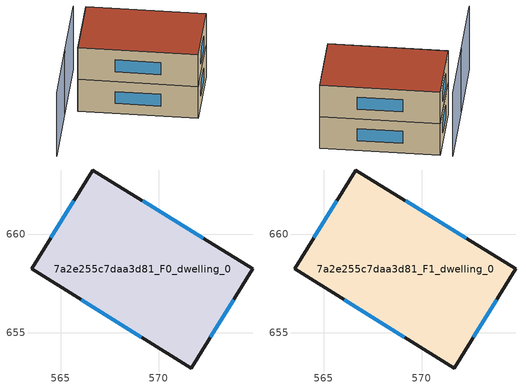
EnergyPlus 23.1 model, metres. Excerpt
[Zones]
7a2e255c7daa3d81_F0_dwelling_0
 floor ground (EU_floor_Construction): 574.81,658.25 571.66,653.19 563.52,658.26 566.65,663.29 z0
 wall outside (EU_wall_Construction): 563.52,658.26 571.66,653.19 574.81,658.25 566.65,663.29 563.52,658.26 z0:3
 window (EU_Window_Construction): 566.05,656.68 569.12,654.77 / 565.67,661.72 564.49,659.83 / 572.26,659.82 569.19,661.72 / 572.64,654.77 573.83,656.67 z0.93:2.07
7a2e255c7daa3d81_F1_dwelling_0
 floor to 7a2e255c7daa3d81_F0_dwelling_0 (EU_floor_Construction): 574.81,658.25 571.66,653.19 563.52,658.26 566.65,663.29 z3
 wall outside (EU_wall_Construction): 563.52,658.26 571.66,653.19 574.81,658.25 566.65,663.29 563.52,658.26 z3:6
 window (EU_Window_Construction): 566.05,656.68 569.12,654.77 / 565.67,661.72 564.49,659.83 / 572.26,659.82 569.19,661.72 / 572.64,654.77 573.83,656.67 z3.93:5.07
 roof outside (EU_roof_Construction): 571.66,653.19 574.81,658.25 566.65,663.29 563.52,658.26 z6
shading: 562.41,658.37 559.2,653.19 / 565.8,663.81 562.42,658.37 z0:6
[Building]
EU S2 Campaign: North Axis=0; Terrain=City; Solar Distribution=FullExterior
[Site:Location]
Montreal-Trudeau.Intl.AP: Latitude=45.4667; Longitude=-73.75; Time Zone=-5; Elevation=36
[SizingPeriod:WeatherFileDays]
AnnualSizingPeriod: Begin Month=1; Begin Day of Month=1; End Month=12; End Day of Month=31; Day of Week for Start Day=Monday; Use Weather File Daylight Saving Period=No; Use Weather File Rain and Snow Indicators=No
[MATERIAL]
EU_InternalMass_Material: Roughness=MediumRough; Thickness=0.1; Conductivity=1; Density=1800; Specific Heat=900; Thermal Absorptance=0.9; Solar Absorptance=0.7; Visible Absorptance=0.7
[MATERIAL:NOMASS] Roughness=MediumRough; Thermal Absorptance=0.9; Solar Absorptance=0.7; Visible Absorptance=0.7
Name | Thermal Resistance
EU_wall_NoMass; EU_floor_NoMass | 1.36485
EU_roof_NoMass | 2.55992
[WINDOWMATERIAL:SIMPLEGLAZINGSYSTEM]
EU_Window_SimpleGlazing: UFactor=3.92339; Solar Heat Gain Coefficient=0.8; Visible Transmittance=0.8
[CONSTRUCTION]
EU_wall_Construction: EU_wall_NoMass
EU_roof_Construction: EU_roof_NoMass
EU_floor_Construction: EU_floor_NoMass
EU_Window_Construction: EU_Window_SimpleGlazing
EU_InternalMass_Construction: EU_InternalMass_Material
[ZONE] Type=1; Multiplier=1; Ceiling Height=autocalculate; Volume=170.888; Floor Area=autocalculate; Part of Total Floor Area=Yes
7a2e255c7daa3d81_F0_dwelling_0; 7a2e255c7daa3d81_F1_dwelling_0
[INTERNALMASS] Construction=EU_InternalMass_Construction; Surface Area=56.9631
Name | Zone or ZoneList
7a2e255c7daa3d81_F0_dwelling_0_EU_InternalMass | 7a2e255c7daa3d81_F0_dwelling_0
7a2e255c7daa3d81_F1_dwelling_0_EU_InternalMass | 7a2e255c7daa3d81_F1_dwelling_0
[OTHEREQUIPMENT] Fuel Type=Electricity; Design Level Calculation Method=Watts/Area; Power per Zone Floor Area=1; Fraction Latent=0; Fraction Radiant=0; Fraction Lost=0; Carbon Dioxide Generation Rate=0; EndUse Subcategory=EU_Step8_InternalGains
Name | Zone or ZoneList or Space or SpaceList | Schedule
EU_Step8_InternalGain_7a2e255c7daa3d81_F0_dwelling_0_f000 | 7a2e255c7daa3d81_F0_dwelling_0 | EU_Step8_GainSchedule_7a2e255c7daa3d81_F0_dwelling_0_f000
EU_Step8_InternalGain_7a2e255c7daa3d81_F1_dwelling_0_f000 | 7a2e255c7daa3d81_F1_dwelling_0 | EU_Step8_GainSchedule_7a2e255c7daa3d81_F1_dwelling_0_f000
[ZONEVENTILATION:DESIGNFLOWRATE] Schedule=EU_AlwaysOn; Design Flow Rate Calculation Method=AirChanges/Hour; Air Changes per Hour=0.860309; Ventilation Type=Natural; Fan Pressure Rise=0; Fan Total Efficiency=1; Constant Term Coefficient=1; Temperature Term Coefficient=0; Velocity Term Coefficient=0; Velocity Squared Term Coefficient=0; Minimum Indoor Temperature=-100; Maximum Indoor Temperature=100; Delta Temperature=-100; Minimum Outdoor Temperature=-100; Maximum Outdoor Temperature=100; Maximum Wind Speed=40
Name | Zone or ZoneList or Space or SpaceList
EU_ConstantAir_7a2e255c7daa3d81_F0_dwelling_0 | 7a2e255c7daa3d81_F0_dwelling_0
EU_ConstantAir_7a2e255c7daa3d81_F1_dwelling_0 | 7a2e255c7daa3d81_F1_dwelling_0
[HVACTEMPLATE:THERMOSTAT] Constant Heating Setpoint=20; Constant Cooling Setpoint=50
EU_HeatOnly_7a2e255c7daa3d81_F0_dwelling_0; EU_HeatOnly_7a2e255c7daa3d81_F1_dwelling_0
[HVACTEMPLATE:ZONE:IDEALLOADSAIRSYSTEM] System Availability Schedule=EU_AlwaysOn; Maximum Heating Supply Air Temperature=50; Minimum Cooling Supply Air Temperature=13; Maximum Heating Supply Air Humidity Ratio=0.0156; Minimum Cooling Supply Air Humidity Ratio=0.0077; Heating Limit=NoLimit; Cooling Limit=NoLimit; Heating Availability Schedule=EU_AlwaysOn; Cooling Availability Schedule=EU_CoolingOff; Dehumidification Control Type=ConstantSensibleHeatRatio; Cooling Sensible Heat Ratio=0.7; Dehumidification Setpoint=60; Humidification Control Type=None; Humidification Setpoint=30; Outdoor Air Method=None; Outdoor Air Flow Rate per Person=0.00944; Outdoor Air Flow Rate per Zone Floor Area=0; Outdoor Air Flow Rate per Zone=0; Demand Controlled Ventilation Type=None; Outdoor Air Economizer Type=NoEconomizer; Heat Recovery Type=None; Sensible Heat Recovery Effectiveness=0.7; Latent Heat Recovery Effectiveness=0.65
Name | Template Thermostat
7a2e255c7daa3d81_F0_dwelling_0 | EU_HeatOnly_7a2e255c7daa3d81_F0_dwelling_0
7a2e255c7daa3d81_F1_dwelling_0 | EU_HeatOnly_7a2e255c7daa3d81_F1_dwelling_0
[SIZING:ZONE] Zone Cooling Design Supply Air Temperature Input Method=SupplyAirTemperature; Zone Cooling Design Supply Air Temperature=13; Zone Heating Design Supply Air Temperature Input Method=SupplyAirTemperature; Zone Heating Design Supply Air Temperature=50; Zone Cooling Design Supply Air Humidity Ratio=0.008; Zone Heating Design Supply Air Humidity Ratio=0.008; Cooling Design Air Flow Method=DesignDay; Cooling Design Air Flow Rate=0; Cooling Minimum Air Flow per Zone Floor Area=0.000762; Cooling Minimum Air Flow=0; Cooling Minimum Air Flow Fraction=0.2; Heating Design Air Flow Method=DesignDay; Heating Design Air Flow Rate=0; Heating Maximum Air Flow per Zone Floor Area=0.002032; Heating Maximum Air Flow=0.141576; Heating Maximum Air Flow Fraction=0.3; Account for Dedicated Outdoor Air System=No; Dedicated Outdoor Air System Control Strategy=NeutralSupplyAir; Dedicated Outdoor Air Low Setpoint Temperature for Design=autosize; Dedicated Outdoor Air High Setpoint Temperature for Design=autosize; Zone Load Sizing Method=Sensible Load Only No Latent Load; Zone Latent Cooling Design Supply Air Humidity Ratio Input Method=HumidityRatioDifference; Zone Cooling Design Supply Air Humidity Ratio Difference=0.005; Zone Latent Heating Design Supply Air Humidity Ratio Input Method=HumidityRatioDifference; Zone Humidification Design Supply Air Humidity Ratio Difference=0.005
7a2e255c7daa3d81_F0_dwelling_0; 7a2e255c7daa3d81_F1_dwelling_0
[SCHEDULE:CONSTANT]
Name | Hourly Value
EU_AlwaysOn | 1
EU_CoolingOff | 0
[SCHEDULE:FILE] Column Number=1; Rows to Skip at Top=0; Number of Hours of Data=8760; Column Separator=Comma; Interpolate to Timestep=No; Minutes per Item=60; Adjust Schedule for Daylight Savings=Yes
Name | File
EU_Step8_GainSchedule_7a2e255c7daa3d81_F0_dwelling_0_f000 | ../../schedules/7a2e255c7daa3d81/7a2e255c7daa3d81_F0_dwelling_0_f000_gain.csv
EU_Step8_GainSchedule_7a2e255c7daa3d81_F1_dwelling_0_f000 | ../../schedules/7a2e255c7daa3d81/7a2e255c7daa3d81_F1_dwelling_0_f000_gain.csv
